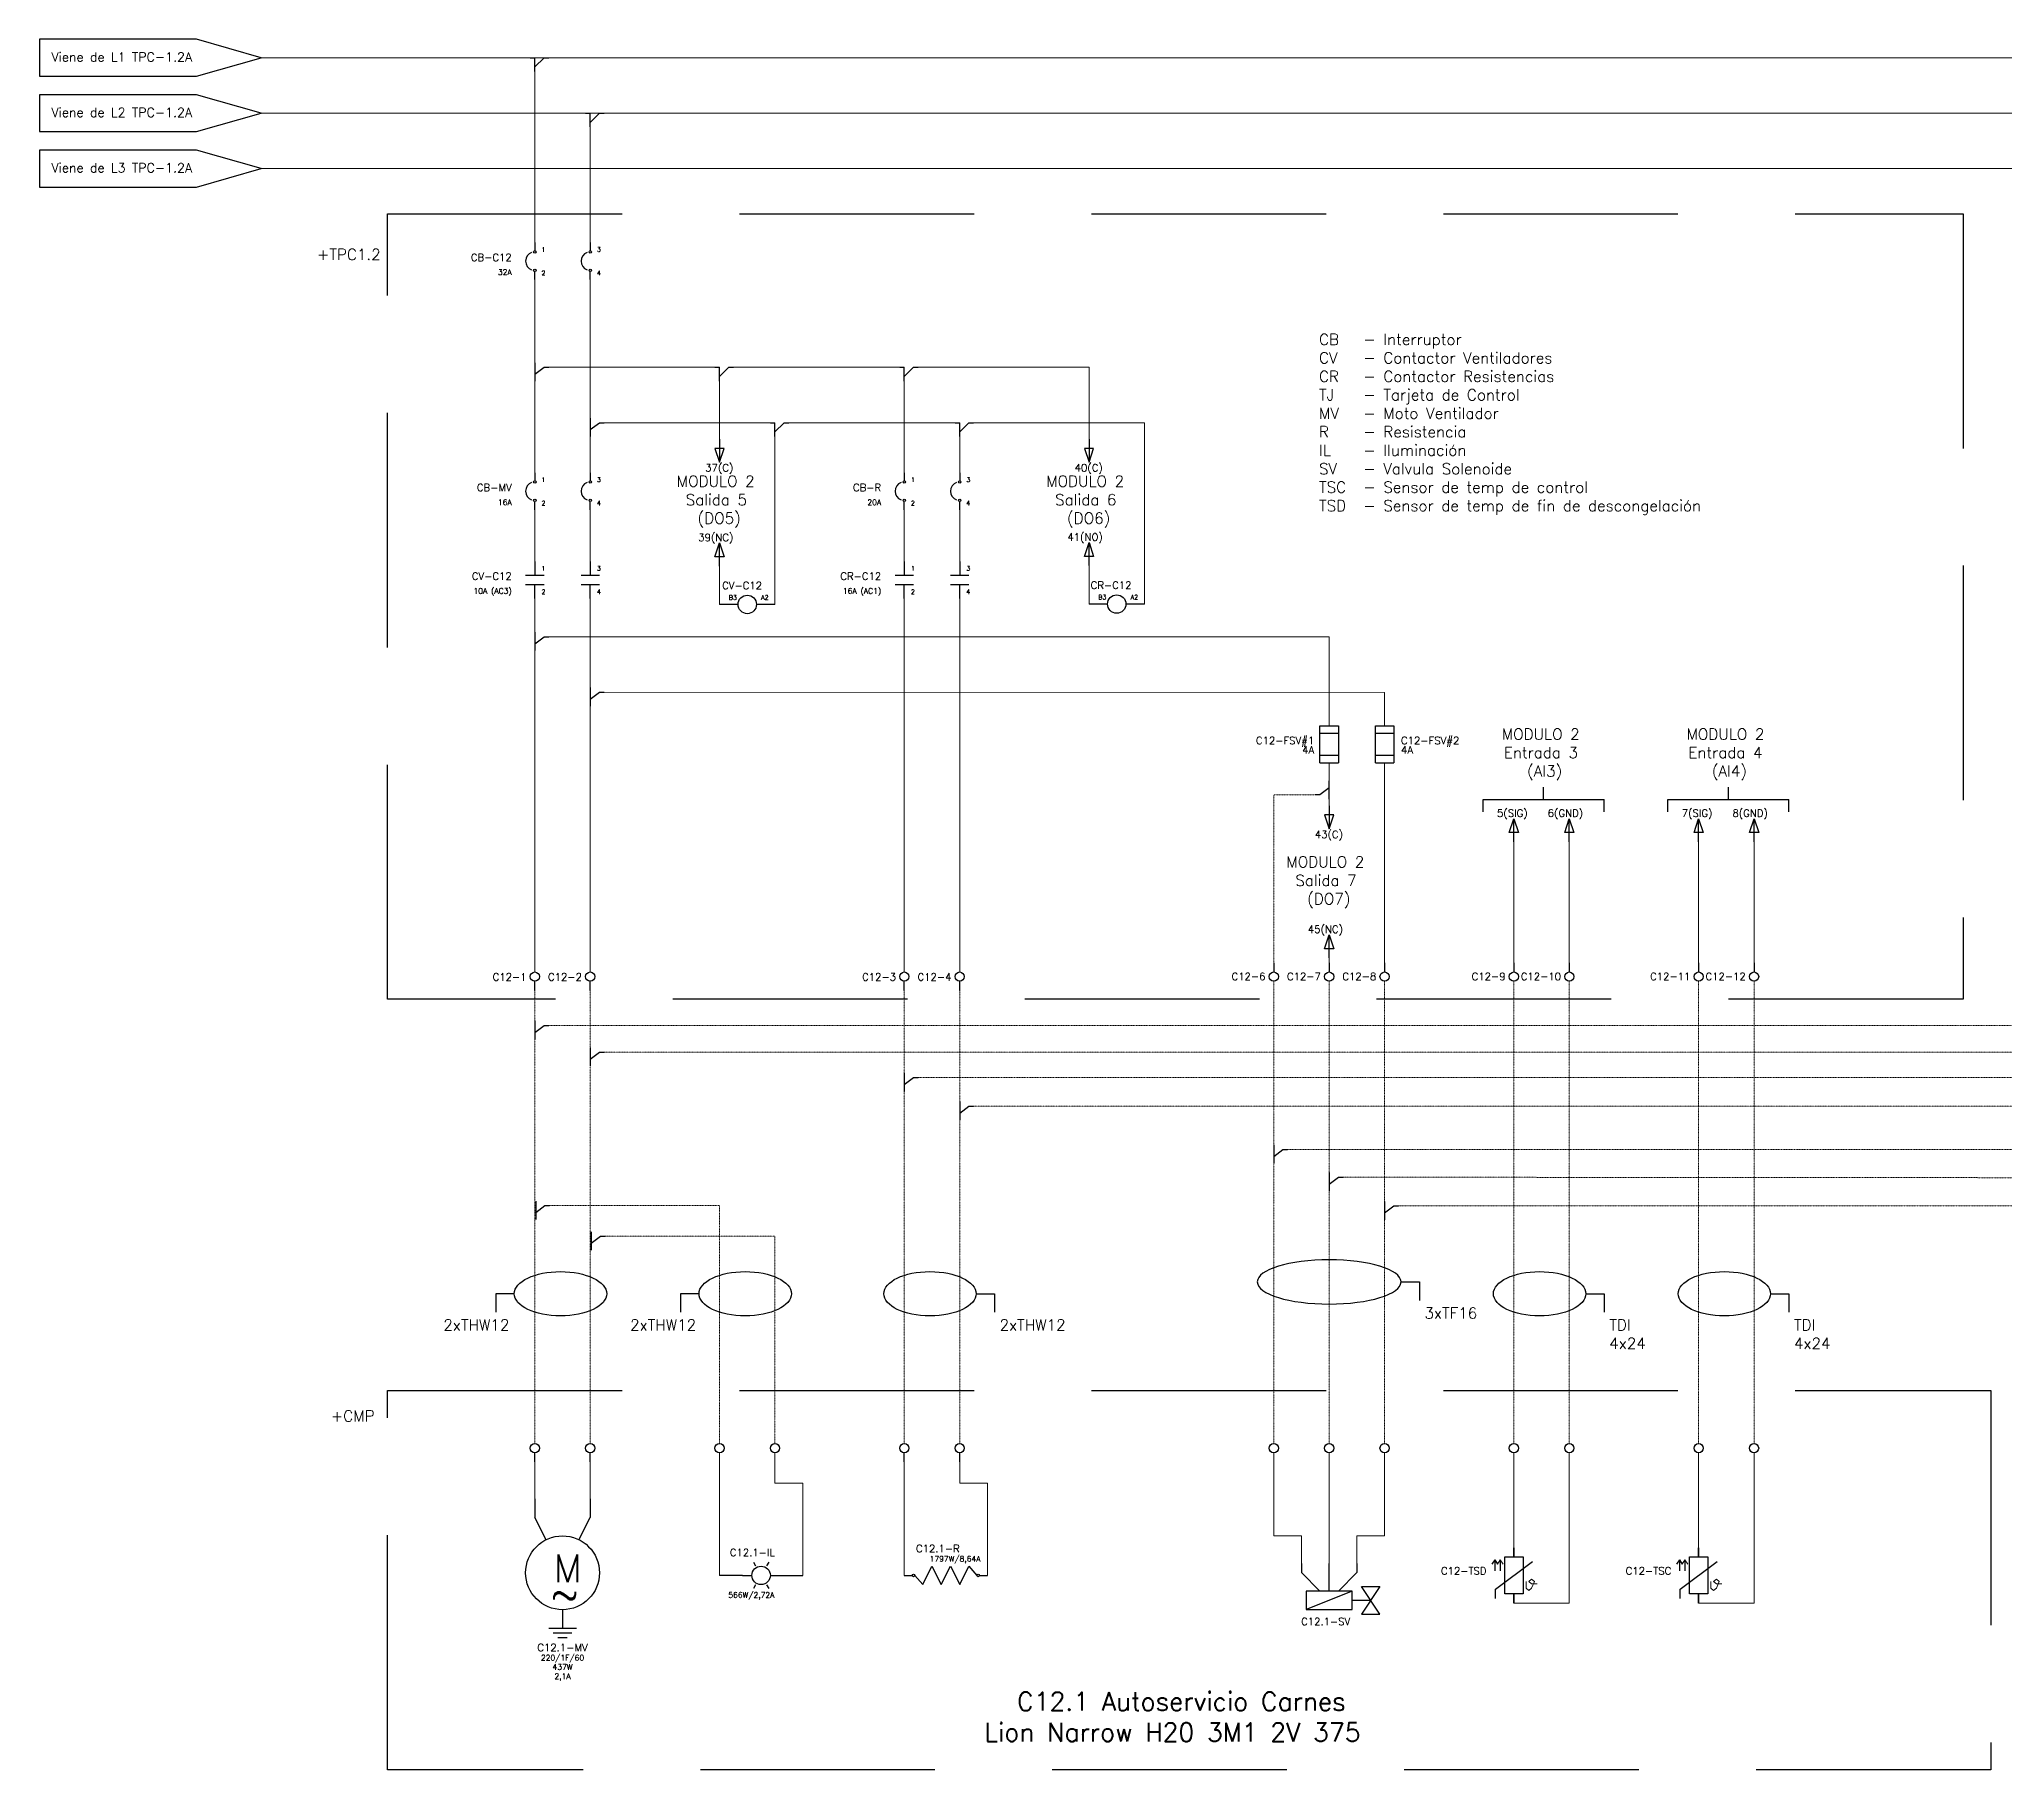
# Model space of a CAD drawing. Header units: inches. Extents: x 75782 to 87231, y -34126 to -18655.
# Drawn here: x 80343 to 81407, y -23476 to -22539 of the extents above; entities that cross this region are included whole.
import ezdxf
from ezdxf.enums import TextEntityAlignment as Align

# ---------------------------------------------------------------- set-up
doc = ezdxf.new("R2010")
doc.units = ezdxf.units.IN
doc.header["$MEASUREMENT"] = 0
doc.linetypes.add('DASHED', pattern=[19.05, 12.7, -6.35])
doc.linetypes.add('EPLANLINE7', pattern=[0])
for name, color, linetype, lineweight in [('A-Cable Belden', 9, 'Continuous', 18), ('A-Cables 220V', 6, 'Continuous', 18), ('SYMBOL', 2, 'Continuous', 25)]:
    doc.layers.add(name, color=color, linetype=linetype, lineweight=lineweight)
doc.layers.add('TEXTOS', color=7, linetype='Continuous')
doc.styles.get("Standard").update_dxf_attribs({"font": 'ROMANS.SHX'})

# ---------------------------------------------------------------- blocks, each defined once
blk = doc.blocks.new('derivación inferior')
for p, q in [((-2.5, 0), (0, 0)), ((0, -7.5), (0, 0)), ((0, -5), (5, 0)), ((5, 0), (7.5, 0))]:
    blk.add_line(p, q)
blk = doc.blocks.new('2F Breaker')
for p, q in [((0, 0), (0, -4.3)), ((30, 0), (30, -4.3)), ((0, -20), (0, -15.7)), ((30, -20), (30, -15.7))]:
    blk.add_line(p, q)
for centre in [(0, -5), (30, -5), (0, -15), (30, -15)]:
    blk.add_circle(centre, 0.653)
for centre in [(0, -10), (30, -10)]:
    blk.add_arc(centre, 5, 110, 250)
for s, p in [('1', (3.6, -5)), ('3', (33.6, -5)), ('2', (3.6, -17.7)), ('4', (33.6, -17.7))]:
    blk.add_text(s, height=2.5).set_placement(p)
at = {"flags": 4}
for tag, height, p in [('NAME', 4, (-12.5, -10)), ('FEATURES', 3, (-12.5, -17.5))]:
    blk.add_attdef(tag, text='', height=height, dxfattribs=at).set_placement(p, align=Align.RIGHT)
blk = doc.blocks.new('CONT 2F')
for p, q in [((33337.3, 23395.8), (33337.3, 23388.3)), ((33367.3, 23395.8), (33367.3, 23388.3)), ((33332.3, 23388.3), (33342.3, 23388.3)), ((33362.3, 23388.3), (33372.3, 23388.3)), ((33332.3, 23383.3), (33342.3, 23383.3)), ((33337.3, 23375.8), (33337.3, 23383.3)), ((33362.3, 23383.3), (33372.3, 23383.3)), ((33367.3, 23375.8), (33367.3, 23383.3))]:
    blk.add_line(p, q)
for s, p in [('1', (33340.9, 23390.8)), ('3', (33370.9, 23390.8)), ('2', (33340.9, 23378.1)), ('4', (33370.9, 23378.1))]:
    blk.add_text(s, height=2.5).set_placement(p)
at = {"flags": 4}
for tag, height, p in [('NAME', 4, (33324.8, 23385.8)), ('FEATURES', 3, (33324.8, 23378.3))]:
    blk.add_attdef(tag, text='', height=height, dxfattribs=at).set_placement(p, align=Align.RIGHT)
blk = doc.blocks.new('derivación a la derecha')
for p, q in [((0, 2.5), (0, -7.5)), ((0, -3.75), (5, 0)), ((5, 0), (7.5, 0))]:
    blk.add_line(p, q)
blk = doc.blocks.new('Temperature sensor')
for p, q in [((-10, -22.5), (10, -7.5)), ((-10, -27.5), (-10, -22.5))]:
    blk.add_line(p, q)
for points in [[(0, 0), (0, 0), (0, -5), (0, -5)], [(-5, -5), (5, -5), (5, -25), (-5, -25)], [(0, -30), (0, -30), (0, -25), (0, -25)]]:
    blk.add_lwpolyline(points, close=True)
at = {"layer": 'SYMBOL', "color": 0, "linetype": 'EPLANLINE7', "lineweight": 25}
for p, q in [((-10.4, -6.5), (-11.9, -8.9)), ((-10.4, -6.5), (-10.4, -12.5)), ((-10.4, -6.5), (-8.9, -8.9)), ((-7.4, -6.5), (-7.4, -12.5))]:
    blk.add_line(p, q, dxfattribs=at)
at = {"layer": 'SYMBOL', "color": 0, "linetype": 'EPLANLINE7', "lineweight": 13}
for p, q in [((-7.4, -6.5), (-8.9, -8.9)), ((-7.4, -6.5), (-5.9, -8.9)), ((-7.4, -12.5), (-7.4, -12.5)), ((-7.4, -12.5), (-7.4, -12.5)), ((6.6, -18.3), (6.6, -21.9)), ((9.6, -17.1), (8.1, -18.3)), ((8.1, -18.3), (9.6, -19.5)), ((11.1, -18.3), (9.6, -17.1)), ((9.6, -21.9), (11.1, -18.3)), ((9.6, -19.5), (12.6, -19.5)), ((6.6, -21.9), (8.1, -23.1)), ((8.1, -23.1), (9.6, -21.9))]:
    blk.add_line(p, q, dxfattribs=at)
at = {"flags": 4}
blk.add_attdef('NAME', text='', height=4, dxfattribs=at).set_placement((-14.8, -14.6), align=Align.RIGHT)
blk = doc.blocks.new('Relay Coil')
for p, q in [((5, 0), (0, 0)), ((20, 0), (15, 0))]:
    blk.add_line(p, q)
blk.add_circle((10, 0), 5)
for s, p in [('B3', (0, 2.5)), ('A2', (17.5, 2.5))]:
    blk.add_text(s, height=2.5).set_placement(p)
at = {"flags": 4}
for tag, height, p in [('NAME', 4, (18.1, 8.2)), ('INTENSIDAD', 3, (21, -10)), ('PAGE', 3, (20.6, -15.1))]:
    blk.add_attdef(tag, text='', height=height, dxfattribs=at).set_placement(p, align=Align.RIGHT)
blk = doc.blocks.new('Arrow-down')
for p, q in [((0, 0), (0, -12.5)), ((2.5, -5), (-2.5, -5)), ((-2.5, -5), (0, -12.5)), ((0, -12.5), (2.5, -5))]:
    blk.add_line(p, q)
at = {"flags": 4}
blk.add_attdef('NAME', text='', height=4, dxfattribs=at).set_placement((7.5, -17.5), align=Align.RIGHT)
blk = doc.blocks.new('Arrow-up')
for p, q in [((-2.5, 5), (0, 12.5)), ((0, 0), (0, 12.5)), ((0, 12.5), (2.5, 5)), ((2.5, 5), (-2.5, 5))]:
    blk.add_line(p, q)
at = {"flags": 4}
blk.add_attdef('NAME', text='', height=4, dxfattribs=at).set_placement((7.5, 13.5), align=Align.RIGHT)
blk = doc.blocks.new('2F motor')
for p, q in [((0, 0), (0, -10)), ((30, 0), (30, -10)), ((6.1, -22.1), (0, -10)), ((23.9, -22.1), (30, -10)), ((15, -60), (15, -70)), ((7.5, -70), (22.5, -70)), ((10, -72.5), (20, -72.5)), ((12.5, -75), (17.5, -75))]:
    blk.add_line(p, q)
blk.add_circle((15, -40), 20)
blk.add_text('M', height=15).set_placement((10, -45))
at = {"insert": (8.6, -43.8), "char_height": 15, "width": 78.304, "attachment_point": 1}
blk.add_mtext('{\\Fsimplex|c0;~}', dxfattribs=at)
at = {"flags": 4}
for tag, height, p in [('VOLTAJE', 3, (15, -87.5)), ('NAME', 4, (15, -82.5)), ('CURRENT', 3, (15, -97.5)), ('HP', 3, (15, -92.5))]:
    blk.add_attdef(tag, text='', height=height, dxfattribs=at).set_placement(p, align=Align.CENTER)
blk = doc.blocks.new('Heater')
for p, q in [((0, 0), (4.3, 0)), ((10, -5), (5.7, 0)), ((10, -5), (15, 5)), ((15, 5), (20, -5)), ((20, -5), (25, 5)), ((25, 5), (30, -5)), ((30, -5), (35, 5)), ((35, 5), (39.3, 0)), ((40.7, 0), (45, 0))]:
    blk.add_line(p, q)
for centre in [(5, 0), (40, 0)]:
    blk.add_circle(centre, 0.704)
at = {"flags": 4}
for tag, height, p in [('NAME', 4, (30, 12.5)), ('DATA', 3, (27.5, 7.5))]:
    blk.add_attdef(tag, text='', height=height, dxfattribs=at).set_placement(p, align=Align.RIGHT)
blk = doc.blocks.new('Pilot Light')
for p, q in [((-10, 0), (-5, 0)), ((-4.1, 7.1), (-3, 5.2)), ((4.1, 7.1), (3, 5.2)), ((5, 0), (10, 0)), ((-3, -5.2), (-4.1, -7.1)), ((3, -5.2), (4.1, -7.1))]:
    blk.add_line(p, q)
blk.add_circle((0, 0), 5)
at = {"flags": 4}
for tag, height, p in [('NAME', 4, (7.4, 10.4)), ('COLOR', 3, (7.2, -12.1))]:
    blk.add_attdef(tag, text='', height=height, dxfattribs=at).set_placement(p, align=Align.RIGHT)
blk = doc.blocks.new('Fusible')
at = {"color": 0, "ltscale": 0.1}
for p, q in [((45791, 2917.9), (45791, 2937.9)), ((45791, 2937.9), (45801, 2937.9)), ((45801, 2937.9), (45801, 2917.9)), ((45791, 2933.9), (45801, 2933.9)), ((45801, 2921.9), (45791, 2921.9)), ((45791, 2917.9), (45801, 2917.9))]:
    blk.add_line(p, q, dxfattribs=at)
at = {"flags": 4}
for p in [(45787.9, 2927.9), (45787.9, 2922.9)]:
    blk.add_attdef('NAME', text='', height=4, dxfattribs=at).set_placement(p, align=Align.RIGHT)
blk = doc.blocks.new('fusible1')
at = {"color": 0, "ltscale": 0.1}
for p, q in [((45821, 2917.9), (45821, 2937.9)), ((45821, 2937.9), (45831, 2937.9)), ((45831, 2937.9), (45831, 2917.9)), ((45821, 2933.9), (45831, 2933.9)), ((45831, 2921.9), (45821, 2921.9)), ((45821, 2917.9), (45831, 2917.9))]:
    blk.add_line(p, q, dxfattribs=at)
at = {"flags": 4}
for p in [(45834.9, 2927.9), (45834.9, 2922.9)]:
    blk.add_attdef('NAME', p, '', height=4, dxfattribs=at)
blk = doc.blocks.new('Borne - abajo')
blk.add_line((0, 0), (0, 5))
blk.add_circle((0, 7.5), 2.5)
at = {"flags": 4}
blk.add_attdef('NAME', text='', height=4, dxfattribs=at).set_placement((-4.4, 5.3), align=Align.RIGHT)
blk.add_attdef('#', (4.6, 5.9), '', height=3, dxfattribs=at)
blk = doc.blocks.new('Borne - arriba')
blk.add_line((0, 0), (0, -5))
blk.add_circle((0, -7.5), 2.5)
at = {"flags": 4}
blk.add_attdef('NAME', text='', height=4, dxfattribs=at).set_placement((-4.4, -9.3), align=Align.RIGHT)
blk.add_attdef('#', (4.6, -8.9), '', height=3, dxfattribs=at)
blk = doc.blocks.new('AMI-140')
at = {"ltscale": 0.1}
for p, q in [((97291.8, 2.1), (97291.8, -2.9)), ((97306.8, -12.9), (97306.8, 2.1)), ((97321.8, 2.1), (97321.8, -2.9)), ((97291.8, -2.9), (97301.8, -12.9)), ((97321.8, -2.9), (97311.8, -12.9)), ((97324.3, -10.4), (97334.3, -10.4)), ((97334.3, -25.4), (97324.3, -10.4)), ((97334.3, -10.4), (97324.3, -25.4)), ((97294.3, -12.9), (97294.3, -22.9)), ((97319.3, -12.9), (97294.3, -12.9)), ((97319.3, -12.9), (97294.3, -22.9)), ((97319.3, -22.9), (97319.3, -12.9)), ((97319.3, -17.9), (97329.3, -17.9)), ((97294.3, -22.9), (97319.3, -22.9)), ((97324.3, -25.4), (97334.3, -25.4))]:
    blk.add_line(p, q, dxfattribs=at)
at = {"flags": 4}
blk.add_attdef('NAME', text='', height=4, dxfattribs=at).set_placement((97318.2, -31.4), align=Align.RIGHT)

msp = doc.modelspace()

# ---------------------------------------------------------------- linework, layer by layer
for p, q in [((80716.2, -22844.8), (80711.2, -22844.8)), ((80741.2, -22844.8), (80736.2, -22844.8)), ((80916.2, -22844.6), (80911.2, -22844.6)), ((80941.2, -22844.6), (80936.2, -22844.6)), ((80611.2, -23309.1), (80611.2, -23304.1)), ((80641.2, -23309.1), (80641.2, -23304.1)), ((80811.2, -23309.1), (80811.2, -23304.1)), ((80841.2, -23309.1), (80841.2, -23304.1)), ((80723.7, -23370.5), (80711.2, -23370.5)), ((80743.7, -23370.5), (80756.2, -23370.5))]:
    msp.add_line(p, q)
at = {"ltscale": 0.1}
for p, q in [((81157.3, -22950.4), (81157.3, -22943.7)), ((81257.3, -22950.4), (81257.3, -22943.7)), ((81124.5, -22957.1), (81124.5, -22950.4)), ((81124.5, -22950.4), (81190.1, -22950.4)), ((81190.1, -22957.1), (81190.1, -22950.4)), ((81224.5, -22957.1), (81224.5, -22950.4)), ((81224.5, -22950.4), (81290.1, -22950.4)), ((81290.1, -22957.1), (81290.1, -22950.4)), ((81080.1, -23211.6), (81090.1, -23211.6)), ((81080.1, -23211.6), (81090.1, -23211.6)), ((81090.1, -23211.6), (81090.1, -23221.6)), ((81090.1, -23211.6), (81090.1, -23221.6)), ((80600.1, -23218), (80590.1, -23218)), ((80590.1, -23218), (80590.1, -23228)), ((80700.1, -23218), (80690.1, -23218)), ((80690.1, -23218), (80690.1, -23228)), ((80850.1, -23218), (80860.1, -23218)), ((80860.1, -23218), (80860.1, -23228)), ((81180.1, -23218), (81190.1, -23218)), ((81190.1, -23218), (81190.1, -23228)), ((81280.1, -23218), (81290.1, -23218)), ((81290.1, -23218), (81290.1, -23228))]:
    msp.add_line(p, q, dxfattribs=at)
for points in [[(80428, -22538.8), (80343, -22538.8), (80343, -22558.8), (80428, -22558.8), (80463, -22548.8), (80428, -22538.8)], [(80428, -22568.8), (80343, -22568.8), (80343, -22588.8), (80428, -22588.8), (80463, -22578.8), (80428, -22568.8)], [(80428, -22598.8), (80343, -22598.8), (80343, -22618.8), (80428, -22618.8), (80463, -22608.8), (80428, -22598.8)]]:
    msp.add_lwpolyline(points, dxfattribs=at)
at = {"linetype": 'DASHED', "ltscale": 10}
for points in [[(80531.5, -22633.3), (81384.4, -22633.3), (81384.4, -23058.6), (80531.5, -23058.6)], [(80531.5, -23270.4), (81399.3, -23270.4), (81399.3, -23475.7), (80531.5, -23475.7)]]:
    msp.add_lwpolyline(points, close=True, dxfattribs=at)
for centre in [(80611.2, -23301.6), (80641.2, -23301.6), (80711.2, -23301.6), (80741.2, -23301.6), (80811.2, -23301.6), (80841.2, -23301.6), (81011.2, -23301.6), (81041.2, -23301.6), (81071.2, -23301.6), (81141.2, -23301.6), (81171.2, -23301.6), (81241.2, -23301.6), (81271.2, -23301.6)]:
    msp.add_circle(centre, 2.5)
at = {"ltscale": 0.1, "extrusion": (0, 0, -1)}
msp.add_ellipse((81041.2, -23211.6), major_axis=(38.9, 0), ratio=0.308382, dxfattribs=at)
at = {"ltscale": 0.1}
for centre in [(80625.1, -23218), (80725.1, -23218), (80825.1, -23218), (81155.1, -23218), (81255.1, -23218)]:
    msp.add_ellipse(centre, major_axis=(-25, 0), ratio=0.48, dxfattribs=at)
at = {"layer": 'A-Cable Belden'}
for p, q in [((81141.2, -23043.8), (81141.2, -22973.3)), ((81171.2, -22973.3), (81171.2, -23043.8)), ((81241.2, -23043.8), (81241.2, -22973.3)), ((81271.2, -22973.3), (81271.2, -23043.8)), ((81141.2, -23355.5), (81141.2, -23304.1)), ((81171.2, -23304.1), (81171.2, -23385.5)), ((81241.2, -23358), (81241.2, -23304.1)), ((81271.2, -23304.1), (81271.2, -23385.5)), ((81171.2, -23385.5), (81141.2, -23385.5)), ((81271.2, -23385.5), (81241.2, -23385.5))]:
    msp.add_line(p, q, dxfattribs=at)
at = {"layer": 'A-Cable Belden', "linetype": 'DASHED', "ltscale": 0.01}
for p, q in [((81141.2, -23048.8), (81141.2, -23299.1)), ((81171.2, -23048.8), (81171.2, -23299.1)), ((81241.2, -23048.8), (81241.2, -23299.1)), ((81271.2, -23048.8), (81271.2, -23299.1))]:
    msp.add_line(p, q, dxfattribs=at)
at = {"layer": 'A-Cables 220V'}
for p, q in [((80463, -22548.8), (86791.7, -22548.8)), ((80611.2, -22648.9), (80611.2, -22548.8)), ((80462.8, -22578.8), (86791.7, -22578.8)), ((80641.2, -22648.9), (80641.2, -22578.8)), ((80462.8, -22608.8), (86791.7, -22608.8)), ((80611.2, -22668.9), (80611.2, -22768.9)), ((80641.2, -22668.9), (80641.2, -22768.9)), ((80618.7, -22716.4), (80711.2, -22716.4)), ((80711.2, -22723.9), (80711.2, -22755.3)), ((80716.2, -22716.4), (80718.7, -22716.4)), ((80718.7, -22716.4), (80808.7, -22716.4)), ((80811.2, -22773.5), (80811.2, -22716.4)), ((80816.2, -22716.4), (80911.2, -22716.4)), ((80911.2, -22716.4), (80911.2, -22755.3)), ((80648.7, -22746.4), (80741.2, -22746.4)), ((80746.2, -22746.4), (80748.7, -22746.4)), ((80748.7, -22746.4), (80838.7, -22746.4)), ((80841.2, -22773.5), (80841.2, -22746.4)), ((80846.2, -22746.4), (80941.2, -22746.4)), ((80941.2, -22746.4), (80941.2, -22844.6)), ((80741.2, -22753.9), (80741.2, -22844.8)), ((80611.2, -22768.9), (80611.2, -22777.9)), ((80641.2, -22768.9), (80641.2, -22777.9)), ((80611.2, -22789.2), (80611.2, -22829)), ((80641.2, -22789.2), (80641.2, -22829)), ((80811.2, -22793.5), (80811.2, -22829)), ((80841.2, -22793.5), (80841.2, -22829)), ((80711.2, -22824), (80711.2, -22844.8)), ((80911.2, -22823.8), (80911.2, -22844.6)), ((80611.2, -22834), (80611.2, -22869.8)), ((80641.2, -22834), (80641.2, -22899.8)), ((80811.2, -22834), (80811.2, -23043.8)), ((80841.2, -22834), (80841.2, -23043.8)), ((80618.7, -22862.3), (81041.2, -22862.3)), ((81041.2, -22862.3), (81041.2, -22910.5)), ((80611.2, -22869.8), (80611.2, -22933.7)), ((80648.7, -22892.3), (81071.2, -22892.4)), ((81071.2, -22892.4), (81071.2, -22910.5)), ((80641.2, -22896.1), (80641.2, -23043.8)), ((80611.2, -22933.7), (80611.2, -23043.8)), ((81071.2, -22930.5), (81071.2, -23043.8)), ((81041.2, -23036.2), (81041.2, -23043.8)), ((80611.2, -23304.1), (80611.2, -23329.1)), ((80641.2, -23304.1), (80641.2, -23329.1)), ((80711.2, -23304.1), (80711.2, -23370.5)), ((80741.2, -23304.1), (80741.2, -23320.5)), ((80811.2, -23304.1), (80811.2, -23370.5)), ((80841.2, -23304.1), (80841.2, -23320.5)), ((81011.2, -23304.1), (81011.2, -23349)), ((81041.2, -23304.1), (81041.2, -23370.5)), ((81071.2, -23304.1), (81071.2, -23320.5)), ((80756.2, -23320.5), (80741.2, -23320.5)), ((80756.2, -23370.5), (80756.2, -23320.5)), ((80856.2, -23320.5), (80841.2, -23320.5)), ((80856.2, -23370.5), (80856.2, -23320.5)), ((81041.2, -23315.8), (81041.2, -23364)), ((81071.2, -23315.8), (81071.2, -23349)), ((81026.2, -23349), (81011.2, -23349)), ((81026.2, -23364), (81026.2, -23349)), ((81056.2, -23364), (81056.2, -23349)), ((81056.2, -23349), (81071.2, -23349))]:
    msp.add_line(p, q, dxfattribs=at)
at = {"layer": 'A-Cables 220V', "ltscale": 0.1}
msp.add_line((81041.2, -22930.5), (81041.2, -22953.8), dxfattribs=at)
at = {"layer": 'A-Cables 220V', "linetype": 'DASHED', "ltscale": 0.01}
for p, q in [((81011.2, -22947.8), (81011.2, -23043.8)), ((81011.2, -22947.8), (81036.2, -22947.8)), ((80611.2, -23048.8), (80611.2, -23299.1)), ((80641.2, -23048.8), (80641.2, -23299.1)), ((80811.2, -23048.8), (80811.2, -23299.1)), ((80841.2, -23048.8), (80841.2, -23299.1)), ((81011.2, -23048.8), (81011.2, -23115.8)), ((81041.2, -23048.8), (81041.2, -23299.1)), ((81071.2, -23048.8), (81071.2, -23299.1)), ((81011.2, -23115.8), (81011.2, -23299.1)), ((80711.2, -23170.3), (80711.2, -23299.1)), ((80741.2, -23186.9), (80741.2, -23299.1))]:
    msp.add_line(p, q, dxfattribs=at)
for points in [[(80618.7, -23072.8), (81511.2, -23072.8)], [(80648.7, -23087.2), (81541.2, -23087.2)], [(80818.7, -23101), (81711.2, -23101)], [(80848.7, -23116.5), (81741.2, -23116.5)], [(81018.7, -23139.9), (81812.3, -23139.9)], [(81048.7, -23154.9), (81842.3, -23155.5)], [(80619.2, -23170.3), (80711.2, -23170.3)], [(81078.7, -23170.5), (81872.3, -23170.5)], [(80649.2, -23186.9), (80741.2, -23186.9)]]:
    msp.add_lwpolyline(points, dxfattribs=at)

# ---------------------------------------------------------------- block references
for name, p in [('derivación inferior', (80611.2, -22548.8)), ('derivación inferior', (80611.2, -22548.8)), ('derivación inferior', (80611.2, -22548.8)), ('derivación inferior', (80641.2, -22578.8)), ('derivación inferior', (80641.2, -22578.8)), ('derivación inferior', (80641.2, -22578.8)), ('derivación a la derecha', (80611.2, -22716.4)), ('derivación inferior', (80711.2, -22716.4)), ('derivación inferior', (80811.2, -22716.4)), ('derivación a la derecha', (80641.2, -22746.4)), ('derivación inferior', (80741.2, -22746.4)), ('derivación inferior', (80841.2, -22746.4)), ('derivación a la derecha', (80611.2, -22862.3)), ('derivación a la derecha', (80641.2, -22892.3)), ('derivación a la derecha', (80611.2, -23072.8)), ('derivación a la derecha', (80641.2, -23087.2)), ('derivación a la derecha', (80811.2, -23101)), ('derivación a la derecha', (80841.2, -23116.5)), ('derivación a la derecha', (81011.2, -23139.9)), ('derivación a la derecha', (81041.2, -23154.9)), ('derivación a la derecha', (80611.7, -23170.3)), ('derivación a la derecha', (81071.2, -23170.5)), ('derivación a la derecha', (80641.7, -23186.9))]:
    msp.add_blockref(name, p)
ref = msp.add_blockref('2F Breaker', (80611.2, -22648.9))
ref.add_attrib('NAME', 'CB-C12', dxfattribs={"height": 4}).set_placement((80598.7, -22658.9), align=Align.RIGHT)
ref.add_attrib('FEATURES', '32A', dxfattribs={"height": 3}).set_placement((80598.7, -22666.4), align=Align.RIGHT)
ref = msp.add_blockref('Arrow-down', (80711.2, -22755.3))
ref.add_attrib('NAME', '37(C)', dxfattribs={"height": 4}).set_placement((80718.7, -22772.8), align=Align.RIGHT)
ref = msp.add_blockref('Arrow-down', (80911.2, -22755.3))
ref.add_attrib('NAME', '40(C)', dxfattribs={"height": 4}).set_placement((80918.7, -22772.8), align=Align.RIGHT)
ref = msp.add_blockref('2F Breaker', (80611.2, -22773.5))
ref.add_attrib('NAME', 'CB-MV', dxfattribs={"height": 4}).set_placement((80598.7, -22783.5), align=Align.RIGHT)
ref.add_attrib('FEATURES', '16A', dxfattribs={"height": 3}).set_placement((80598.7, -22791), align=Align.RIGHT)
ref = msp.add_blockref('2F Breaker', (80811.2, -22773.5))
ref.add_attrib('NAME', 'CB-R', dxfattribs={"height": 4}).set_placement((80798.7, -22783.5), align=Align.RIGHT)
ref.add_attrib('FEATURES', '20A', dxfattribs={"height": 3}).set_placement((80798.7, -22791), align=Align.RIGHT)
ref = msp.add_blockref('Arrow-up', (80711.2, -22824))
ref.add_attrib('NAME', '39(NC)', dxfattribs={"height": 4}).set_placement((80718.7, -22810.5), align=Align.RIGHT)
ref = msp.add_blockref('Arrow-up', (80911.2, -22823.8))
ref.add_attrib('NAME', '41(NO)', dxfattribs={"height": 4}).set_placement((80918.7, -22810.3), align=Align.RIGHT)
ref = msp.add_blockref('CONT 2F', (47273.9, -46217.3))
ref.add_attrib('NAME', 'CV-C12', dxfattribs={"height": 4}).set_placement((80598.7, -22831.5), align=Align.RIGHT)
ref.add_attrib('FEATURES', '10A (AC3)', dxfattribs={"height": 3}).set_placement((80598.7, -22839), align=Align.RIGHT)
ref = msp.add_blockref('CONT 2F', (47473.9, -46217.3))
ref.add_attrib('NAME', 'CR-C12', dxfattribs={"height": 4}).set_placement((80798.7, -22831.5), align=Align.RIGHT)
ref.add_attrib('FEATURES', '16A (AC1)', dxfattribs={"height": 3}).set_placement((80798.7, -22839), align=Align.RIGHT)
ref = msp.add_blockref('Relay Coil', (80716.2, -22844.8))
ref.add_attrib('NAME', 'CV-C12', dxfattribs={"height": 4}).set_placement((80734.2, -22836.6), align=Align.RIGHT)
ref = msp.add_blockref('Relay Coil', (80916.2, -22844.6))
ref.add_attrib('NAME', 'CR-C12', dxfattribs={"height": 4}).set_placement((80934.2, -22836.4), align=Align.RIGHT)
at = {"color": 0}
ref = msp.add_blockref('Fusible', (35245.2, -25848.4), dxfattribs=at)
ref.add_attrib('NAME', 'C12-FSV#1', dxfattribs={"height": 4}).set_placement((81033.1, -22920.5), align=Align.RIGHT)
ref.add_attrib('NAME', '4A', dxfattribs={"height": 4}).set_placement((81033.1, -22925.5), align=Align.RIGHT)
ref = msp.add_blockref('fusible1', (35245.2, -25848.4), dxfattribs=at)
ref.add_attrib('NAME', 'C12-FSV#2', (81080.1, -22920.5), dxfattribs={"height": 4})
ref.add_attrib('NAME', '4A', (81080.1, -22925.5), dxfattribs={"height": 4})
at = {"rotation": 180}
msp.add_blockref('derivación a la derecha', (81041.2, -22947.8), dxfattribs=at)
ref = msp.add_blockref('Arrow-down', (81041.2, -22953.8))
ref.add_attrib('NAME', '43(C)', dxfattribs={"height": 4}).set_placement((81048.7, -22971.3), align=Align.RIGHT)
ref = msp.add_blockref('Arrow-up', (81141.2, -22973.3))
ref.add_attrib('NAME', '5(SIG)', dxfattribs={"height": 4}).set_placement((81148.7, -22959.8), align=Align.RIGHT)
ref = msp.add_blockref('Arrow-up', (81171.2, -22973.3))
ref.add_attrib('NAME', '6(GND)', dxfattribs={"height": 4}).set_placement((81178.7, -22959.8), align=Align.RIGHT)
ref = msp.add_blockref('Arrow-up', (81241.2, -22973.3))
ref.add_attrib('NAME', '7(SIG)', dxfattribs={"height": 4}).set_placement((81248.7, -22959.8), align=Align.RIGHT)
ref = msp.add_blockref('Arrow-up', (81271.2, -22973.3))
ref.add_attrib('NAME', '8(GND)', dxfattribs={"height": 4}).set_placement((81278.7, -22959.8), align=Align.RIGHT)
ref = msp.add_blockref('Arrow-up', (81041.2, -23036.2))
ref.add_attrib('NAME', '45(NC)', dxfattribs={"height": 4}).set_placement((81048.7, -23022.7), align=Align.RIGHT)
ref = msp.add_blockref('Borne - abajo', (80611.2, -23053.8))
ref.add_attrib('NAME', 'C12-1', dxfattribs={"height": 4}).set_placement((80606.7, -23048.5), align=Align.RIGHT)
ref = msp.add_blockref('Borne - abajo', (80641.2, -23053.8))
ref.add_attrib('NAME', 'C12-2', dxfattribs={"height": 4}).set_placement((80636.7, -23048.5), align=Align.RIGHT)
ref = msp.add_blockref('Borne - abajo', (80811.2, -23053.8))
ref.add_attrib('NAME', 'C12-3', dxfattribs={"height": 4}).set_placement((80806.7, -23048.5), align=Align.RIGHT)
ref = msp.add_blockref('Borne - abajo', (80841.2, -23053.8))
ref.add_attrib('NAME', 'C12-4', dxfattribs={"height": 4}).set_placement((80836.7, -23048.5), align=Align.RIGHT)
ref = msp.add_blockref('Borne - arriba', (81011.2, -23038.8))
ref.add_attrib('NAME', 'C12-6', dxfattribs={"height": 4}).set_placement((81006.7, -23048.2), align=Align.RIGHT)
ref = msp.add_blockref('Borne - arriba', (81041.2, -23038.8))
ref.add_attrib('NAME', 'C12-7', dxfattribs={"height": 4}).set_placement((81036.7, -23048.2), align=Align.RIGHT)
ref = msp.add_blockref('Borne - arriba', (81071.2, -23038.8))
ref.add_attrib('NAME', 'C12-8', dxfattribs={"height": 4}).set_placement((81066.7, -23048.2), align=Align.RIGHT)
ref = msp.add_blockref('Borne - arriba', (81141.2, -23038.8))
ref.add_attrib('NAME', 'C12-9', dxfattribs={"height": 4}).set_placement((81136.7, -23048.2), align=Align.RIGHT)
ref = msp.add_blockref('Borne - arriba', (81171.2, -23038.8))
ref.add_attrib('NAME', 'C12-10', dxfattribs={"height": 4}).set_placement((81166.7, -23048.2), align=Align.RIGHT)
ref = msp.add_blockref('Borne - arriba', (81241.2, -23038.8))
ref.add_attrib('NAME', 'C12-11', dxfattribs={"height": 4}).set_placement((81236.7, -23048.2), align=Align.RIGHT)
ref = msp.add_blockref('Borne - arriba', (81271.2, -23038.8))
ref.add_attrib('NAME', 'C12-12', dxfattribs={"height": 4}).set_placement((81266.7, -23048.2), align=Align.RIGHT)
ref = msp.add_blockref('2F motor', (80611.2, -23329.1))
ref.add_attrib('CURRENT', '2,1A', dxfattribs={"height": 3}).set_placement((80626.2, -23426.6), align=Align.CENTER)
ref.add_attrib('HP', '437W', dxfattribs={"height": 3}).set_placement((80626.2, -23421.6), align=Align.CENTER)
ref.add_attrib('VOLTAJE', '220/1F/60', dxfattribs={"height": 3}).set_placement((80626.2, -23416.6), align=Align.CENTER)
ref.add_attrib('NAME', 'C12.1-MV', dxfattribs={"height": 4}).set_placement((80626.2, -23411.6), align=Align.CENTER)
ref = msp.add_blockref('Pilot Light', (80733.7, -23370.5))
ref.add_attrib('NAME', 'C12.1-IL', dxfattribs={"height": 4}).set_placement((80741.1, -23360.1), align=Align.RIGHT)
ref.add_attrib('COLOR', '566W/2,72A', dxfattribs={"height": 3}).set_placement((80740.9, -23382.6), align=Align.RIGHT)
ref = msp.add_blockref('Heater', (80811.2, -23370.5))
ref.add_attrib('NAME', 'C12.1-R', dxfattribs={"height": 4}).set_placement((80841.2, -23358), align=Align.RIGHT)
ref.add_attrib('DATA', '1797W/8,64A', dxfattribs={"height": 3}).set_placement((80838.7, -23363), align=Align.CENTER)
ref = msp.add_blockref('Temperature sensor', (81141.2, -23355.5))
ref.add_attrib('NAME', 'C12-TSD', dxfattribs={"height": 4}).set_placement((81126.4, -23370.1), align=Align.RIGHT)
ref = msp.add_blockref('Temperature sensor', (81241.2, -23355.5))
ref.add_attrib('NAME', 'C12-TSC', dxfattribs={"height": 4}).set_placement((81226.4, -23370.1), align=Align.RIGHT)
ref = msp.add_blockref('AMI-140', (-16265.6, -23366.1))
ref.add_attrib('NAME', 'C12.1-SV', dxfattribs={"height": 4}).set_placement((81052.6, -23397.5), align=Align.RIGHT)

# ---------------------------------------------------------------- texts
at = {"layer": 'TEXTOS', "attachment_point": 1}
for s, width, insert, char_height in [('\\pi1.5846;Viene de L1 TPC-1.2A', 90.788, (80348, -22545.9), 5), ('\\pi1.5846;Viene de L2 TPC-1.2A', 90.788, (80348, -22575.9), 5), ('\\pi1.5846;Viene de L3 TPC-1.2A', 90.788, (80348, -22605.9), 5), ('+TPC1.2', 26.886, (80493.3, -22652.3), 6), ('CB^I- Interruptor\\PCV^I- Contactor Ventiladores\\PCR^I- Contactor Resistencias\\PTJ^I- Tarjeta de Control\\PMV^I- Moto Ventilador\\PR^I- Resistencia\\PIL^I- Iluminación\\PSV^I- Valvula Solenoide\\PTSC^I- Sensor de temp de control\\PTSD^I- Sensor de temp de fin de descongelación', 252.141, (81035.7, -22698.3), 6), ('\\pi102.93;MODULO 2\\P\\pi107.78;Salida 5\\P\\pi114.21;(DO5)', 252.141, (80585.1, -22775.1), 6), ('\\pi102.93;MODULO 2\\P\\pi107.78;Salida 6\\P\\pi114.21;(DO6)', 252.141, (80785.1, -22775.1), 6), ('\\pi102.93;MODULO 2\\P\\pi104.07;Entrada 3\\P\\pi116.64;(AI3)', 252.141, (81031.7, -22912), 6), ('\\pi102.93;MODULO 2\\P\\pi103.93;Entrada 4\\P\\pi116.64;(AI4)', 252.141, (81131.7, -22912), 6), ('\\pi102.93;MODULO 2\\P\\pi107.78;Salida 7\\P\\pi114.21;(DO7)', 252.141, (80915.1, -22981.2), 6), ('2xTHW12', 52.541, (80561.7, -23231.9), 6), ('2xTHW12', 128.511, (80662.8, -23231.9), 6), ('2xTHW12', 128.511, (80862.8, -23231.9), 6), ('3xTF16', 128.511, (81092.8, -23225.5), 6), ('TDI\\P4x24', 128.511, (81192.8, -23231.9), 6), ('TDI\\P4x24', 128.511, (81292.8, -23231.9), 6), ('+CMP', 26.886, (80500.8, -23281.2), 6)]:
    msp.add_mtext_dynamic_manual_height_columns(s, width=width, gutter_width=1250, heights=[0], dxfattribs=dict(at, insert=insert, char_height=char_height))
at = {"layer": 'TEXTOS', "linetype": 'DASHED', "ltscale": 0.1, "insert": (80595.8, -23433.7), "char_height": 10, "attachment_point": 1}
msp.add_mtext_dynamic_manual_height_columns('\\pi276.44;C12.1 Autoservicio Carnes\\P\\pi258.82;Lion Narrow H20 3M1 2V 375', width=752.403, gutter_width=1250, heights=[0], dxfattribs=at)

doc.saveas('drawing.dxf')
